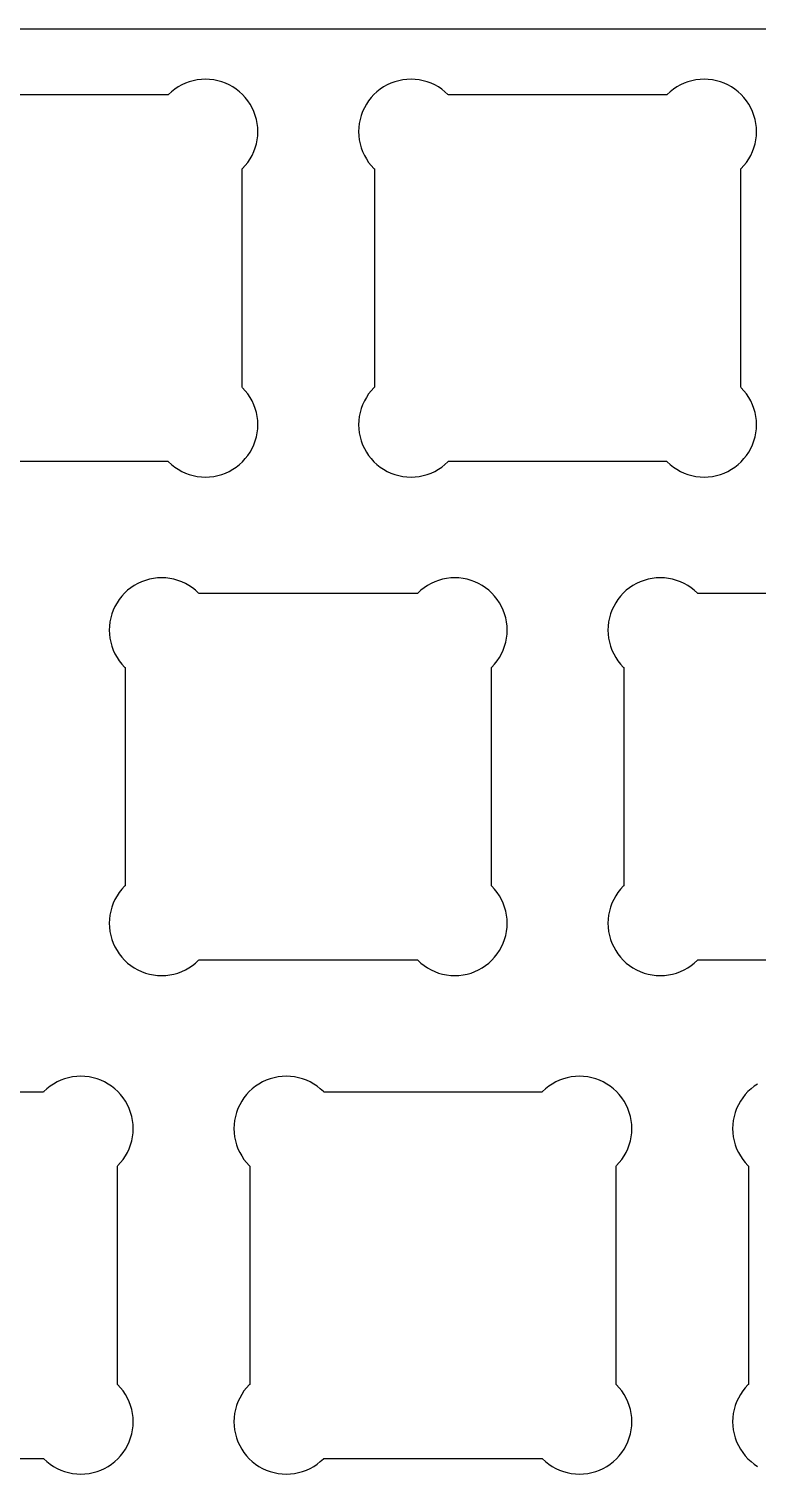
# Model space of a CAD drawing. Extents: x 0 to 286, y 0 to 95.
# Drawn here: x 160.9 to 188.7, y 40.1 to 95.3 of the extents above; entities that cross this region are included whole.
import ezdxf

# ---------------------------------------------------------------- set-up
doc = ezdxf.new("R2010")
doc.units = 0
doc.layers.get('0').update_dxf_attribs({"linetype": 'CONTINUOUS'})

msp = doc.modelspace()

# ---------------------------------------------------------------- linework, layer by layer
at = {"color": 0}
for p, q in [((0.09508, 95.3424), (285.845, 95.3424)), ((167.153, 93.3619), (167, 93.3207)), ((167.306, 93.3937), (167.153, 93.3619)), ((167.463, 93.4117), (167.306, 93.3937)), ((167.621, 93.4173), (167.463, 93.4117)), ((167.776, 93.4117), (167.621, 93.4173)), ((167.932, 93.3937), (167.776, 93.4117)), ((168.086, 93.3619), (167.932, 93.3937)), ((168.238, 93.3207), (168.086, 93.3619)), ((175.002, 93.3619), (174.851, 93.3207)), ((175.157, 93.3937), (175.002, 93.3619)), ((175.313, 93.4117), (175.157, 93.3937)), ((175.47, 93.4173), (175.313, 93.4117)), ((175.625, 93.4117), (175.47, 93.4173)), ((175.781, 93.3937), (175.625, 93.4117)), ((175.936, 93.3619), (175.781, 93.3937)), ((176.087, 93.3207), (175.936, 93.3619)), ((186.203, 93.3619), (186.05, 93.3207)), ((186.356, 93.3937), (186.203, 93.3619)), ((186.513, 93.4117), (186.356, 93.3937)), ((186.671, 93.4173), (186.513, 93.4117)), ((186.826, 93.4117), (186.671, 93.4173)), ((186.982, 93.3937), (186.826, 93.4117)), ((187.136, 93.3619), (186.982, 93.3937)), ((187.288, 93.3207), (187.136, 93.3619)), ((166.191, 92.8176), (157.847, 92.8176)), ((166.205, 92.8328), (166.191, 92.8176)), ((166.321, 92.939), (166.205, 92.8328)), ((166.444, 93.037), (166.321, 92.939)), ((166.575, 93.1238), (166.444, 93.037)), ((166.712, 93.2007), (166.575, 93.1238)), ((166.854, 93.2656), (166.712, 93.2007)), ((167, 93.3207), (166.854, 93.2656)), ((168.385, 93.2656), (168.238, 93.3207)), ((168.527, 93.2007), (168.385, 93.2656)), ((168.664, 93.1238), (168.527, 93.2007)), ((168.795, 93.037), (168.664, 93.1238)), ((168.917, 92.939), (168.795, 93.037)), ((169.034, 92.8328), (168.917, 92.939)), ((169.14, 92.7171), (169.034, 92.8328)), ((174.055, 92.8328), (173.948, 92.7171)), ((174.17, 92.939), (174.055, 92.8328)), ((174.294, 93.037), (174.17, 92.939)), ((174.425, 93.1238), (174.294, 93.037)), ((174.562, 93.2007), (174.425, 93.1238)), ((174.704, 93.2656), (174.562, 93.2007)), ((174.851, 93.3207), (174.704, 93.2656)), ((176.235, 93.2656), (176.087, 93.3207)), ((176.377, 93.2007), (176.235, 93.2656)), ((176.514, 93.1238), (176.377, 93.2007)), ((176.645, 93.037), (176.514, 93.1238)), ((176.768, 92.939), (176.645, 93.037)), ((176.883, 92.8328), (176.768, 92.939)), ((176.897, 92.8176), (176.883, 92.8328)), ((185.241, 92.8176), (176.897, 92.8176)), ((185.255, 92.8328), (185.241, 92.8176)), ((185.371, 92.939), (185.255, 92.8328)), ((185.494, 93.037), (185.371, 92.939)), ((185.625, 93.1238), (185.494, 93.037)), ((185.762, 93.2007), (185.625, 93.1238)), ((185.904, 93.2656), (185.762, 93.2007)), ((186.05, 93.3207), (185.904, 93.2656)), ((187.435, 93.2656), (187.288, 93.3207)), ((187.577, 93.2007), (187.435, 93.2656)), ((187.714, 93.1238), (187.577, 93.2007)), ((187.845, 93.037), (187.714, 93.1238)), ((187.967, 92.939), (187.845, 93.037)), ((188.084, 92.8328), (187.967, 92.939)), ((188.19, 92.7171), (188.084, 92.8328)), ((169.238, 92.5932), (169.14, 92.7171)), ((169.325, 92.4623), (169.238, 92.5932)), ((169.402, 92.3272), (169.325, 92.4623)), ((169.467, 92.184), (169.402, 92.3272)), ((173.687, 92.3272), (173.622, 92.184)), ((173.764, 92.4623), (173.687, 92.3272)), ((173.851, 92.5932), (173.764, 92.4623)), ((173.948, 92.7171), (173.851, 92.5932)), ((188.288, 92.5932), (188.19, 92.7171)), ((188.375, 92.4623), (188.288, 92.5932)), ((188.452, 92.3272), (188.375, 92.4623)), ((188.517, 92.184), (188.452, 92.3272)), ((169.522, 92.0365), (169.467, 92.184)), ((169.563, 91.8849), (169.522, 92.0365)), ((169.595, 91.7303), (169.563, 91.8849)), ((169.613, 91.5748), (169.595, 91.7303)), ((173.494, 91.7303), (173.476, 91.5748)), ((173.525, 91.8849), (173.494, 91.7303)), ((173.567, 92.0365), (173.525, 91.8849)), ((173.622, 92.184), (173.567, 92.0365)), ((188.572, 92.0365), (188.517, 92.184)), ((188.613, 91.8849), (188.572, 92.0365)), ((188.645, 91.7303), (188.613, 91.8849)), ((188.663, 91.5748), (188.645, 91.7303)), ((169.595, 91.1063), (169.613, 91.2619)), ((169.62, 91.4178), (169.613, 91.5748)), ((169.613, 91.2619), (169.62, 91.4178)), ((173.476, 91.5748), (173.469, 91.4178)), ((173.469, 91.4178), (173.476, 91.2619)), ((173.476, 91.2619), (173.494, 91.1063)), ((188.645, 91.1063), (188.663, 91.2619)), ((188.67, 91.4178), (188.663, 91.5748)), ((188.663, 91.2619), (188.67, 91.4178)), ((169.402, 90.5108), (169.467, 90.653)), ((169.467, 90.653), (169.522, 90.8004)), ((169.522, 90.8004), (169.563, 90.9518)), ((169.563, 90.9518), (169.595, 91.1063)), ((173.494, 91.1063), (173.525, 90.9518)), ((173.525, 90.9518), (173.567, 90.8004)), ((173.567, 90.8004), (173.622, 90.653)), ((173.622, 90.653), (173.687, 90.5108)), ((188.452, 90.5108), (188.517, 90.653)), ((188.517, 90.653), (188.572, 90.8004)), ((188.572, 90.8004), (188.613, 90.9518)), ((188.613, 90.9518), (188.645, 91.1063)), ((169.034, 90.0038), (169.14, 90.1196)), ((169.14, 90.1196), (169.238, 90.2423)), ((169.238, 90.2423), (169.325, 90.3732)), ((169.325, 90.3732), (169.402, 90.5108)), ((173.687, 90.5108), (173.764, 90.3732)), ((173.764, 90.3732), (173.851, 90.2423)), ((173.851, 90.2423), (173.948, 90.1196)), ((173.948, 90.1196), (174.055, 90.0038)), ((188.084, 90.0038), (188.19, 90.1196)), ((188.19, 90.1196), (188.288, 90.2423)), ((188.288, 90.2423), (188.375, 90.3732)), ((188.375, 90.3732), (188.452, 90.5108)), ((169.019, 89.9901), (169.034, 90.0038)), ((169.019, 81.6462), (169.019, 89.9901)), ((174.055, 90.0038), (174.07, 89.9901)), ((174.07, 89.9901), (174.07, 81.6462)), ((188.069, 89.9901), (188.084, 90.0038)), ((188.069, 81.6462), (188.069, 89.9901)), ((169.034, 81.6321), (169.019, 81.6462)), ((169.14, 81.5164), (169.034, 81.6321)), ((169.238, 81.394), (169.14, 81.5164)), ((169.325, 81.2631), (169.238, 81.394)), ((169.402, 81.1251), (169.325, 81.2631)), ((173.764, 81.2631), (173.687, 81.1251)), ((173.851, 81.394), (173.764, 81.2631)), ((173.948, 81.5164), (173.851, 81.394)), ((174.055, 81.6321), (173.948, 81.5164)), ((174.07, 81.6462), (174.055, 81.6321)), ((188.084, 81.6321), (188.069, 81.6462)), ((188.19, 81.5164), (188.084, 81.6321)), ((188.288, 81.394), (188.19, 81.5164)), ((188.375, 81.2631), (188.288, 81.394)), ((188.452, 81.1251), (188.375, 81.2631)), ((169.467, 80.9833), (169.402, 81.1251)), ((169.522, 80.8373), (169.467, 80.9833)), ((169.563, 80.6842), (169.522, 80.8373)), ((169.595, 80.5311), (169.563, 80.6842)), ((173.525, 80.6842), (173.494, 80.5311)), ((173.567, 80.8373), (173.525, 80.6842)), ((173.622, 80.9833), (173.567, 80.8373)), ((173.687, 81.1251), (173.622, 80.9833)), ((188.517, 80.9833), (188.452, 81.1251)), ((188.572, 80.8373), (188.517, 80.9833)), ((188.613, 80.6842), (188.572, 80.8373)), ((188.645, 80.5311), (188.613, 80.6842)), ((169.613, 80.3741), (169.595, 80.5311)), ((169.62, 80.2171), (169.613, 80.3741)), ((169.613, 80.0612), (169.62, 80.2171)), ((173.476, 80.3741), (173.469, 80.2171)), ((173.469, 80.2171), (173.476, 80.0612)), ((173.494, 80.5311), (173.476, 80.3741)), ((188.663, 80.3741), (188.645, 80.5311)), ((188.67, 80.2171), (188.663, 80.3741)), ((188.663, 80.0612), (188.67, 80.2171)), ((169.467, 79.4523), (169.522, 79.5997)), ((169.522, 79.5997), (169.563, 79.7511)), ((169.563, 79.7511), (169.595, 79.9056)), ((169.595, 79.9056), (169.613, 80.0612)), ((173.476, 80.0612), (173.494, 79.9056)), ((173.494, 79.9056), (173.525, 79.7511)), ((173.525, 79.7511), (173.567, 79.5997)), ((173.567, 79.5997), (173.622, 79.4523)), ((188.517, 79.4523), (188.572, 79.5997)), ((188.572, 79.5997), (188.613, 79.7511)), ((188.613, 79.7511), (188.645, 79.9056)), ((188.645, 79.9056), (188.663, 80.0612)), ((169.14, 78.9203), (169.238, 79.043)), ((169.238, 79.043), (169.325, 79.1739)), ((169.325, 79.1739), (169.402, 79.3101)), ((169.402, 79.3101), (169.467, 79.4523)), ((173.622, 79.4523), (173.687, 79.3101)), ((173.687, 79.3101), (173.764, 79.1739)), ((173.764, 79.1739), (173.851, 79.043)), ((173.851, 79.043), (173.948, 78.9203)), ((188.19, 78.9203), (188.288, 79.043)), ((188.288, 79.043), (188.375, 79.1739)), ((188.375, 79.1739), (188.452, 79.3101)), ((188.452, 79.3101), (188.517, 79.4523)), ((157.847, 78.8183), (166.191, 78.8183)), ((166.191, 78.8183), (166.205, 78.8031)), ((166.205, 78.8031), (166.321, 78.697)), ((166.321, 78.697), (166.444, 78.5992)), ((166.444, 78.5992), (166.575, 78.5125)), ((166.575, 78.5125), (166.712, 78.4352)), ((166.712, 78.4352), (166.854, 78.3703)), ((168.385, 78.3703), (168.527, 78.4352)), ((168.527, 78.4352), (168.664, 78.5125)), ((168.664, 78.5125), (168.795, 78.5992)), ((168.795, 78.5992), (168.917, 78.697)), ((168.917, 78.697), (169.034, 78.8031)), ((169.034, 78.8031), (169.14, 78.9203)), ((173.948, 78.9203), (174.055, 78.8031)), ((174.055, 78.8031), (174.17, 78.697)), ((174.17, 78.697), (174.294, 78.5992)), ((174.294, 78.5992), (174.425, 78.5125)), ((174.425, 78.5125), (174.562, 78.4352)), ((174.562, 78.4352), (174.704, 78.3703)), ((176.235, 78.3703), (176.377, 78.4352)), ((176.377, 78.4352), (176.514, 78.5125)), ((176.514, 78.5125), (176.645, 78.5992)), ((176.645, 78.5992), (176.768, 78.697)), ((176.768, 78.697), (176.883, 78.8031)), ((176.883, 78.8031), (176.897, 78.8183)), ((176.897, 78.8183), (185.241, 78.8183)), ((185.241, 78.8183), (185.255, 78.8031)), ((185.255, 78.8031), (185.371, 78.697)), ((185.371, 78.697), (185.494, 78.5992)), ((185.494, 78.5992), (185.625, 78.5125)), ((185.625, 78.5125), (185.762, 78.4352)), ((185.762, 78.4352), (185.904, 78.3703)), ((187.435, 78.3703), (187.577, 78.4352)), ((187.577, 78.4352), (187.714, 78.5125)), ((187.714, 78.5125), (187.845, 78.5992)), ((187.845, 78.5992), (187.967, 78.697)), ((187.967, 78.697), (188.084, 78.8031)), ((188.084, 78.8031), (188.19, 78.9203)), ((166.854, 78.3703), (167, 78.3153)), ((167, 78.3153), (167.153, 78.274)), ((167.153, 78.274), (167.306, 78.2422)), ((167.306, 78.2422), (167.463, 78.2242)), ((167.463, 78.2242), (167.621, 78.2175)), ((167.621, 78.2175), (167.776, 78.2242)), ((167.776, 78.2242), (167.932, 78.2422)), ((167.932, 78.2422), (168.086, 78.274)), ((168.086, 78.274), (168.238, 78.3153)), ((168.238, 78.3153), (168.385, 78.3703)), ((174.704, 78.3703), (174.851, 78.3153)), ((174.851, 78.3153), (175.002, 78.274)), ((175.002, 78.274), (175.157, 78.2422)), ((175.157, 78.2422), (175.313, 78.2242)), ((175.313, 78.2242), (175.47, 78.2175)), ((175.47, 78.2175), (175.625, 78.2242)), ((175.625, 78.2242), (175.781, 78.2422)), ((175.781, 78.2422), (175.936, 78.274)), ((175.936, 78.274), (176.087, 78.3153)), ((176.087, 78.3153), (176.235, 78.3703)), ((185.904, 78.3703), (186.05, 78.3153)), ((186.05, 78.3153), (186.203, 78.274)), ((186.203, 78.274), (186.356, 78.2422)), ((186.356, 78.2422), (186.513, 78.2242)), ((186.513, 78.2242), (186.671, 78.2175)), ((186.671, 78.2175), (186.826, 78.2242)), ((186.826, 78.2242), (186.982, 78.2422)), ((186.982, 78.2422), (187.136, 78.274)), ((187.136, 78.274), (187.288, 78.3153)), ((187.288, 78.3153), (187.435, 78.3703)), ((164.9, 74.0738), (164.769, 73.987)), ((165.037, 74.1507), (164.9, 74.0738)), ((165.179, 74.2156), (165.037, 74.1507)), ((165.326, 74.2707), (165.179, 74.2156)), ((165.477, 74.3119), (165.326, 74.2707)), ((165.632, 74.3437), (165.477, 74.3119)), ((165.788, 74.3617), (165.632, 74.3437)), ((165.945, 74.3673), (165.788, 74.3617)), ((166.1, 74.3617), (165.945, 74.3673)), ((166.256, 74.3437), (166.1, 74.3617)), ((166.411, 74.3119), (166.256, 74.3437)), ((166.562, 74.2707), (166.411, 74.3119)), ((166.71, 74.2156), (166.562, 74.2707)), ((166.852, 74.1507), (166.71, 74.2156)), ((166.989, 74.0738), (166.852, 74.1507)), ((167.12, 73.987), (166.989, 74.0738)), ((176.1, 74.0738), (175.969, 73.987)), ((176.237, 74.1507), (176.1, 74.0738)), ((176.379, 74.2156), (176.237, 74.1507)), ((176.525, 74.2707), (176.379, 74.2156)), ((176.678, 74.3119), (176.525, 74.2707)), ((176.831, 74.3437), (176.678, 74.3119)), ((176.988, 74.3617), (176.831, 74.3437)), ((177.144, 74.3673), (176.988, 74.3617)), ((177.301, 74.3617), (177.144, 74.3673)), ((177.457, 74.3437), (177.301, 74.3617)), ((177.611, 74.3119), (177.457, 74.3437)), ((177.763, 74.2707), (177.611, 74.3119)), ((177.91, 74.2156), (177.763, 74.2707)), ((178.052, 74.1507), (177.91, 74.2156)), ((178.189, 74.0738), (178.052, 74.1507)), ((178.32, 73.987), (178.189, 74.0738)), ((183.95, 74.0738), (183.819, 73.987)), ((184.087, 74.1507), (183.95, 74.0738)), ((184.229, 74.2156), (184.087, 74.1507)), ((184.376, 74.2707), (184.229, 74.2156)), ((184.527, 74.3119), (184.376, 74.2707)), ((184.682, 74.3437), (184.527, 74.3119)), ((184.838, 74.3617), (184.682, 74.3437)), ((184.995, 74.3673), (184.838, 74.3617)), ((185.15, 74.3617), (184.995, 74.3673)), ((185.306, 74.3437), (185.15, 74.3617)), ((185.461, 74.3119), (185.306, 74.3437)), ((185.612, 74.2707), (185.461, 74.3119)), ((185.76, 74.2156), (185.612, 74.2707)), ((185.902, 74.1507), (185.76, 74.2156)), ((186.039, 74.0738), (185.902, 74.1507)), ((186.17, 73.987), (186.039, 74.0738)), ((164.326, 73.5432), (164.239, 73.4124)), ((164.423, 73.6671), (164.326, 73.5432)), ((164.53, 73.7828), (164.423, 73.6671)), ((164.645, 73.889), (164.53, 73.7828)), ((164.769, 73.987), (164.645, 73.889)), ((167.243, 73.889), (167.12, 73.987)), ((167.358, 73.7828), (167.243, 73.889)), ((167.372, 73.7676), (167.358, 73.7828)), ((175.716, 73.7676), (167.372, 73.7676)), ((175.73, 73.7828), (175.716, 73.7676)), ((175.846, 73.889), (175.73, 73.7828)), ((175.969, 73.987), (175.846, 73.889)), ((178.442, 73.889), (178.32, 73.987)), ((178.559, 73.7828), (178.442, 73.889)), ((178.665, 73.6671), (178.559, 73.7828)), ((178.763, 73.5432), (178.665, 73.6671)), ((178.85, 73.4124), (178.763, 73.5432)), ((183.376, 73.5432), (183.289, 73.4124)), ((183.473, 73.6671), (183.376, 73.5432)), ((183.58, 73.7828), (183.473, 73.6671)), ((183.695, 73.889), (183.58, 73.7828)), ((183.819, 73.987), (183.695, 73.889)), ((186.293, 73.889), (186.17, 73.987)), ((186.408, 73.7828), (186.293, 73.889)), ((186.422, 73.7676), (186.408, 73.7828)), ((194.766, 73.7676), (186.422, 73.7676)), ((164.042, 72.9865), (164, 72.8349)), ((164.097, 73.134), (164.042, 72.9865)), ((164.162, 73.2758), (164.097, 73.134)), ((164.239, 73.4124), (164.162, 73.2758)), ((178.927, 73.2758), (178.85, 73.4124)), ((178.992, 73.134), (178.927, 73.2758)), ((179.047, 72.9865), (178.992, 73.134)), ((179.088, 72.8349), (179.047, 72.9865)), ((183.092, 72.9865), (183.05, 72.8349)), ((183.147, 73.134), (183.092, 72.9865)), ((183.212, 73.2758), (183.147, 73.134)), ((183.289, 73.4124), (183.212, 73.2758)), ((163.951, 72.5248), (163.944, 72.3678)), ((163.944, 72.3678), (163.951, 72.2119)), ((163.969, 72.6803), (163.951, 72.5248)), ((164, 72.8349), (163.969, 72.6803)), ((179.12, 72.6803), (179.088, 72.8349)), ((179.138, 72.5248), (179.12, 72.6803)), ((179.145, 72.3678), (179.138, 72.5248)), ((179.138, 72.2119), (179.145, 72.3678)), ((183.001, 72.5248), (182.994, 72.3678)), ((182.994, 72.3678), (183.001, 72.2119)), ((183.019, 72.6803), (183.001, 72.5248)), ((183.05, 72.8349), (183.019, 72.6803)), ((163.951, 72.2119), (163.969, 72.0563)), ((163.969, 72.0563), (164, 71.9018)), ((164, 71.9018), (164.042, 71.7504)), ((179.047, 71.7504), (179.088, 71.9018)), ((179.088, 71.9018), (179.12, 72.0563)), ((179.12, 72.0563), (179.138, 72.2119)), ((183.001, 72.2119), (183.019, 72.0563)), ((183.019, 72.0563), (183.05, 71.9018)), ((183.05, 71.9018), (183.092, 71.7504)), ((164.042, 71.7504), (164.097, 71.603)), ((164.097, 71.603), (164.162, 71.4608)), ((164.162, 71.4608), (164.239, 71.3232)), ((164.239, 71.3232), (164.326, 71.1923)), ((178.763, 71.1923), (178.85, 71.3232)), ((178.85, 71.3232), (178.927, 71.4608)), ((178.927, 71.4608), (178.992, 71.603)), ((178.992, 71.603), (179.047, 71.7504)), ((183.092, 71.7504), (183.147, 71.603)), ((183.147, 71.603), (183.212, 71.4608)), ((183.212, 71.4608), (183.289, 71.3232)), ((183.289, 71.3232), (183.376, 71.1923)), ((164.326, 71.1923), (164.423, 71.0696)), ((164.423, 71.0696), (164.53, 70.9538)), ((164.53, 70.9538), (164.545, 70.9401)), ((164.545, 70.9401), (164.545, 62.5962)), ((178.544, 70.9401), (178.559, 70.9538)), ((178.544, 62.5962), (178.544, 70.9401)), ((178.559, 70.9538), (178.665, 71.0696)), ((178.665, 71.0696), (178.763, 71.1923)), ((183.376, 71.1923), (183.473, 71.0696)), ((183.473, 71.0696), (183.58, 70.9538)), ((183.58, 70.9538), (183.595, 70.9401)), ((183.595, 70.9401), (183.595, 62.5962)), ((164.423, 62.4664), (164.326, 62.3439)), ((164.53, 62.5821), (164.423, 62.4664)), ((164.545, 62.5962), (164.53, 62.5821)), ((178.559, 62.5821), (178.544, 62.5962)), ((178.665, 62.4664), (178.559, 62.5821)), ((178.763, 62.3439), (178.665, 62.4664)), ((183.473, 62.4664), (183.376, 62.3439)), ((183.58, 62.5821), (183.473, 62.4664)), ((183.595, 62.5962), (183.58, 62.5821)), ((164.097, 61.9333), (164.042, 61.7873)), ((164.162, 62.0751), (164.097, 61.9333)), ((164.239, 62.2131), (164.162, 62.0751)), ((164.326, 62.3439), (164.239, 62.2131)), ((178.85, 62.2131), (178.763, 62.3439)), ((178.927, 62.0751), (178.85, 62.2131)), ((178.992, 61.9333), (178.927, 62.0751)), ((179.047, 61.7873), (178.992, 61.9333)), ((183.147, 61.9333), (183.092, 61.7873)), ((183.212, 62.0751), (183.147, 61.9333)), ((183.289, 62.2131), (183.212, 62.0751)), ((183.376, 62.3439), (183.289, 62.2131)), ((163.951, 61.3241), (163.944, 61.1671)), ((163.969, 61.4811), (163.951, 61.3241)), ((164, 61.6342), (163.969, 61.4811)), ((164.042, 61.7873), (164, 61.6342)), ((179.088, 61.6342), (179.047, 61.7873)), ((179.12, 61.4811), (179.088, 61.6342)), ((179.138, 61.3241), (179.12, 61.4811)), ((179.145, 61.1671), (179.138, 61.3241)), ((183.001, 61.3241), (182.994, 61.1671)), ((183.019, 61.4811), (183.001, 61.3241)), ((183.05, 61.6342), (183.019, 61.4811)), ((183.092, 61.7873), (183.05, 61.6342)), ((163.944, 61.1671), (163.951, 61.0112)), ((163.951, 61.0112), (163.969, 60.8556)), ((163.969, 60.8556), (164, 60.7011)), ((179.088, 60.7011), (179.12, 60.8556)), ((179.12, 60.8556), (179.138, 61.0112)), ((179.138, 61.0112), (179.145, 61.1671)), ((182.994, 61.1671), (183.001, 61.0112)), ((183.001, 61.0112), (183.019, 60.8556)), ((183.019, 60.8556), (183.05, 60.7011)), ((164, 60.7011), (164.042, 60.5497)), ((164.042, 60.5497), (164.097, 60.4023)), ((164.097, 60.4023), (164.162, 60.2601)), ((164.162, 60.2601), (164.239, 60.1239)), ((178.85, 60.1239), (178.927, 60.2601)), ((178.927, 60.2601), (178.992, 60.4023)), ((178.992, 60.4023), (179.047, 60.5497)), ((179.047, 60.5497), (179.088, 60.7011)), ((183.05, 60.7011), (183.092, 60.5497)), ((183.092, 60.5497), (183.147, 60.4023)), ((183.147, 60.4023), (183.212, 60.2601)), ((183.212, 60.2601), (183.289, 60.1239)), ((164.239, 60.1239), (164.326, 59.993)), ((164.326, 59.993), (164.423, 59.8703)), ((164.423, 59.8703), (164.53, 59.7531)), ((164.53, 59.7531), (164.645, 59.647)), ((164.645, 59.647), (164.769, 59.5492)), ((167.12, 59.5492), (167.243, 59.647)), ((167.243, 59.647), (167.358, 59.7531)), ((167.358, 59.7531), (167.372, 59.7683)), ((167.372, 59.7683), (175.716, 59.7683)), ((175.716, 59.7683), (175.73, 59.7531)), ((175.73, 59.7531), (175.846, 59.647)), ((175.846, 59.647), (175.969, 59.5492)), ((178.32, 59.5492), (178.442, 59.647)), ((178.442, 59.647), (178.559, 59.7531)), ((178.559, 59.7531), (178.665, 59.8703)), ((178.665, 59.8703), (178.763, 59.993)), ((178.763, 59.993), (178.85, 60.1239)), ((183.289, 60.1239), (183.376, 59.993)), ((183.376, 59.993), (183.473, 59.8703)), ((183.473, 59.8703), (183.58, 59.7531)), ((183.58, 59.7531), (183.695, 59.647)), ((183.695, 59.647), (183.819, 59.5492)), ((186.17, 59.5492), (186.293, 59.647)), ((186.293, 59.647), (186.408, 59.7531)), ((186.408, 59.7531), (186.422, 59.7683)), ((186.422, 59.7683), (194.766, 59.7683)), ((164.769, 59.5492), (164.9, 59.4625)), ((164.9, 59.4625), (165.037, 59.3852)), ((165.037, 59.3852), (165.179, 59.3203)), ((165.179, 59.3203), (165.326, 59.2653)), ((165.326, 59.2653), (165.477, 59.224)), ((165.477, 59.224), (165.632, 59.1922)), ((165.632, 59.1922), (165.788, 59.1742)), ((165.788, 59.1742), (165.945, 59.1675)), ((165.945, 59.1675), (166.1, 59.1742)), ((166.1, 59.1742), (166.256, 59.1922)), ((166.256, 59.1922), (166.411, 59.224)), ((166.411, 59.224), (166.562, 59.2653)), ((166.562, 59.2653), (166.71, 59.3203)), ((166.71, 59.3203), (166.852, 59.3852)), ((166.852, 59.3852), (166.989, 59.4625)), ((166.989, 59.4625), (167.12, 59.5492)), ((175.969, 59.5492), (176.1, 59.4625)), ((176.1, 59.4625), (176.237, 59.3852)), ((176.237, 59.3852), (176.379, 59.3203)), ((176.379, 59.3203), (176.525, 59.2653)), ((176.525, 59.2653), (176.678, 59.224)), ((176.678, 59.224), (176.831, 59.1922)), ((176.831, 59.1922), (176.988, 59.1742)), ((176.988, 59.1742), (177.144, 59.1675)), ((177.144, 59.1675), (177.301, 59.1742)), ((177.301, 59.1742), (177.457, 59.1922)), ((177.457, 59.1922), (177.611, 59.224)), ((177.611, 59.224), (177.763, 59.2653)), ((177.763, 59.2653), (177.91, 59.3203)), ((177.91, 59.3203), (178.052, 59.3852)), ((178.052, 59.3852), (178.189, 59.4625)), ((178.189, 59.4625), (178.32, 59.5492)), ((183.819, 59.5492), (183.95, 59.4625)), ((183.95, 59.4625), (184.087, 59.3852)), ((184.087, 59.3852), (184.229, 59.3203)), ((184.229, 59.3203), (184.376, 59.2653)), ((184.376, 59.2653), (184.527, 59.224)), ((184.527, 59.224), (184.682, 59.1922)), ((184.682, 59.1922), (184.838, 59.1742)), ((184.838, 59.1742), (184.995, 59.1675)), ((184.995, 59.1675), (185.15, 59.1742)), ((185.15, 59.1742), (185.306, 59.1922)), ((185.306, 59.1922), (185.461, 59.224)), ((185.461, 59.224), (185.612, 59.2653)), ((185.612, 59.2653), (185.76, 59.3203)), ((185.76, 59.3203), (185.902, 59.3852)), ((185.902, 59.3852), (186.039, 59.4625)), ((186.039, 59.4625), (186.17, 59.5492)), ((162.389, 55.2619), (162.239, 55.2207)), ((162.544, 55.2937), (162.389, 55.2619)), ((162.699, 55.3117), (162.544, 55.2937)), ((162.857, 55.3173), (162.699, 55.3117)), ((163.014, 55.3117), (162.857, 55.3173)), ((163.169, 55.2937), (163.014, 55.3117)), ((163.324, 55.2619), (163.169, 55.2937)), ((163.475, 55.2207), (163.324, 55.2619)), ((170.24, 55.2619), (170.089, 55.2207)), ((170.394, 55.2937), (170.24, 55.2619)), ((170.55, 55.3117), (170.394, 55.2937)), ((170.707, 55.3173), (170.55, 55.3117)), ((170.864, 55.3117), (170.707, 55.3173)), ((171.02, 55.2937), (170.864, 55.3117)), ((171.174, 55.2619), (171.02, 55.2937)), ((171.325, 55.2207), (171.174, 55.2619)), ((181.439, 55.2619), (181.289, 55.2207)), ((181.594, 55.2937), (181.439, 55.2619)), ((181.749, 55.3117), (181.594, 55.2937)), ((181.907, 55.3173), (181.749, 55.3117)), ((182.064, 55.3117), (181.907, 55.3173)), ((182.219, 55.2937), (182.064, 55.3117)), ((182.374, 55.2619), (182.219, 55.2937)), ((182.525, 55.2207), (182.374, 55.2619)), ((161.429, 54.7176), (153.085, 54.7176)), ((161.443, 54.7328), (161.429, 54.7176)), ((161.557, 54.839), (161.443, 54.7328)), ((161.681, 54.937), (161.557, 54.839)), ((161.812, 55.0238), (161.681, 54.937)), ((161.948, 55.1007), (161.812, 55.0238)), ((162.092, 55.1656), (161.948, 55.1007)), ((162.239, 55.2207), (162.092, 55.1656)), ((163.622, 55.1656), (163.475, 55.2207)), ((163.765, 55.1007), (163.622, 55.1656)), ((163.901, 55.0238), (163.765, 55.1007)), ((164.034, 54.937), (163.901, 55.0238)), ((164.156, 54.839), (164.034, 54.937)), ((164.27, 54.7328), (164.156, 54.839)), ((164.378, 54.6171), (164.27, 54.7328)), ((169.293, 54.7328), (169.186, 54.6171)), ((169.408, 54.839), (169.293, 54.7328)), ((169.531, 54.937), (169.408, 54.839)), ((169.661, 55.0238), (169.531, 54.937)), ((169.799, 55.1007), (169.661, 55.0238)), ((169.943, 55.1656), (169.799, 55.1007)), ((170.089, 55.2207), (169.943, 55.1656)), ((171.472, 55.1656), (171.325, 55.2207)), ((171.615, 55.1007), (171.472, 55.1656)), ((171.752, 55.0238), (171.615, 55.1007)), ((171.883, 54.937), (171.752, 55.0238)), ((172.005, 54.839), (171.883, 54.937)), ((172.121, 54.7328), (172.005, 54.839)), ((172.135, 54.7176), (172.121, 54.7328)), ((180.479, 54.7176), (172.135, 54.7176)), ((180.493, 54.7328), (180.479, 54.7176)), ((180.607, 54.839), (180.493, 54.7328)), ((180.731, 54.937), (180.607, 54.839)), ((180.862, 55.0238), (180.731, 54.937)), ((180.998, 55.1007), (180.862, 55.0238)), ((181.142, 55.1656), (180.998, 55.1007)), ((181.289, 55.2207), (181.142, 55.1656)), ((182.672, 55.1656), (182.525, 55.2207)), ((182.815, 55.1007), (182.672, 55.1656)), ((182.951, 55.0238), (182.815, 55.1007)), ((183.084, 54.937), (182.951, 55.0238)), ((183.206, 54.839), (183.084, 54.937)), ((183.32, 54.7328), (183.206, 54.839)), ((183.428, 54.6171), (183.32, 54.7328)), ((188.343, 54.7328), (188.236, 54.6171)), ((188.458, 54.839), (188.343, 54.7328)), ((188.581, 54.937), (188.458, 54.839)), ((188.711, 55.0238), (188.581, 54.937)), ((164.475, 54.4932), (164.378, 54.6171)), ((164.561, 54.3624), (164.475, 54.4932)), ((164.638, 54.2258), (164.561, 54.3624)), ((164.705, 54.084), (164.638, 54.2258)), ((168.926, 54.2258), (168.859, 54.084)), ((169.001, 54.3624), (168.926, 54.2258)), ((169.09, 54.4932), (169.001, 54.3624)), ((169.186, 54.6171), (169.09, 54.4932)), ((183.525, 54.4932), (183.428, 54.6171)), ((183.611, 54.3624), (183.525, 54.4932)), ((183.688, 54.2258), (183.611, 54.3624)), ((183.755, 54.084), (183.688, 54.2258)), ((187.976, 54.2258), (187.909, 54.084)), ((188.051, 54.3624), (187.976, 54.2258)), ((188.14, 54.4932), (188.051, 54.3624)), ((188.236, 54.6171), (188.14, 54.4932)), ((164.758, 53.9365), (164.705, 54.084)), ((164.802, 53.7849), (164.758, 53.9365)), ((164.831, 53.6303), (164.802, 53.7849)), ((164.851, 53.4748), (164.831, 53.6303)), ((168.731, 53.6303), (168.713, 53.4748)), ((168.761, 53.7849), (168.731, 53.6303)), ((168.804, 53.9365), (168.761, 53.7849)), ((168.859, 54.084), (168.804, 53.9365)), ((183.808, 53.9365), (183.755, 54.084)), ((183.852, 53.7849), (183.808, 53.9365)), ((183.881, 53.6303), (183.852, 53.7849)), ((183.901, 53.4748), (183.881, 53.6303)), ((187.781, 53.6303), (187.763, 53.4748)), ((187.811, 53.7849), (187.781, 53.6303)), ((187.854, 53.9365), (187.811, 53.7849)), ((187.909, 54.084), (187.854, 53.9365)), ((164.831, 53.0063), (164.851, 53.1619)), ((164.856, 53.3178), (164.851, 53.4748)), ((164.851, 53.1619), (164.856, 53.3178)), ((168.713, 53.4748), (168.706, 53.3178)), ((168.706, 53.3178), (168.713, 53.1619)), ((168.713, 53.1619), (168.731, 53.0063)), ((183.881, 53.0063), (183.901, 53.1619)), ((183.906, 53.3178), (183.901, 53.4748)), ((183.901, 53.1619), (183.906, 53.3178)), ((187.763, 53.4748), (187.756, 53.3178)), ((187.756, 53.3178), (187.763, 53.1619)), ((187.763, 53.1619), (187.781, 53.0063)), ((164.638, 52.4108), (164.705, 52.553)), ((164.705, 52.553), (164.758, 52.7004)), ((164.758, 52.7004), (164.802, 52.8518)), ((164.802, 52.8518), (164.831, 53.0063)), ((168.731, 53.0063), (168.761, 52.8518)), ((168.761, 52.8518), (168.804, 52.7004)), ((168.804, 52.7004), (168.859, 52.553)), ((168.859, 52.553), (168.926, 52.4108)), ((183.688, 52.4108), (183.755, 52.553)), ((183.755, 52.553), (183.808, 52.7004)), ((183.808, 52.7004), (183.852, 52.8518)), ((183.852, 52.8518), (183.881, 53.0063)), ((187.781, 53.0063), (187.811, 52.8518)), ((187.811, 52.8518), (187.854, 52.7004)), ((187.854, 52.7004), (187.909, 52.553)), ((187.909, 52.553), (187.976, 52.4108)), ((164.27, 51.9038), (164.378, 52.0196)), ((164.378, 52.0196), (164.475, 52.1423)), ((164.475, 52.1423), (164.561, 52.2732)), ((164.561, 52.2732), (164.638, 52.4108)), ((168.926, 52.4108), (169.001, 52.2732)), ((169.001, 52.2732), (169.09, 52.1423)), ((169.09, 52.1423), (169.186, 52.0196)), ((169.186, 52.0196), (169.293, 51.9038)), ((183.32, 51.9038), (183.428, 52.0196)), ((183.428, 52.0196), (183.525, 52.1423)), ((183.525, 52.1423), (183.611, 52.2732)), ((183.611, 52.2732), (183.688, 52.4108)), ((187.976, 52.4108), (188.051, 52.2732)), ((188.051, 52.2732), (188.14, 52.1423)), ((188.14, 52.1423), (188.236, 52.0196)), ((188.236, 52.0196), (188.343, 51.9038)), ((164.257, 51.8901), (164.27, 51.9038)), ((164.257, 43.5462), (164.257, 51.8901)), ((169.293, 51.9038), (169.307, 51.8901)), ((169.307, 51.8901), (169.307, 43.5462)), ((183.307, 51.8901), (183.32, 51.9038)), ((183.307, 43.5462), (183.307, 51.8901)), ((188.343, 51.9038), (188.357, 51.8901)), ((188.357, 51.8901), (188.357, 43.5462)), ((164.27, 43.5321), (164.257, 43.5462)), ((164.378, 43.4164), (164.27, 43.5321)), ((164.475, 43.2939), (164.378, 43.4164)), ((164.561, 43.1631), (164.475, 43.2939)), ((164.638, 43.0251), (164.561, 43.1631)), ((169.001, 43.1631), (168.926, 43.0251)), ((169.09, 43.2939), (169.001, 43.1631)), ((169.186, 43.4164), (169.09, 43.2939)), ((169.293, 43.5321), (169.186, 43.4164)), ((169.307, 43.5462), (169.293, 43.5321)), ((183.32, 43.5321), (183.307, 43.5462)), ((183.428, 43.4164), (183.32, 43.5321)), ((183.525, 43.2939), (183.428, 43.4164)), ((183.611, 43.1631), (183.525, 43.2939)), ((183.688, 43.0251), (183.611, 43.1631)), ((188.051, 43.1631), (187.976, 43.0251)), ((188.14, 43.2939), (188.051, 43.1631)), ((188.236, 43.4164), (188.14, 43.2939)), ((188.343, 43.5321), (188.236, 43.4164)), ((188.357, 43.5462), (188.343, 43.5321)), ((164.705, 42.8833), (164.638, 43.0251)), ((164.758, 42.7373), (164.705, 42.8833)), ((164.802, 42.5842), (164.758, 42.7373)), ((164.831, 42.4311), (164.802, 42.5842)), ((168.761, 42.5842), (168.731, 42.4311)), ((168.804, 42.7373), (168.761, 42.5842)), ((168.859, 42.8833), (168.804, 42.7373)), ((168.926, 43.0251), (168.859, 42.8833)), ((183.755, 42.8833), (183.688, 43.0251)), ((183.808, 42.7373), (183.755, 42.8833)), ((183.852, 42.5842), (183.808, 42.7373)), ((183.881, 42.4311), (183.852, 42.5842)), ((187.811, 42.5842), (187.781, 42.4311)), ((187.854, 42.7373), (187.811, 42.5842)), ((187.909, 42.8833), (187.854, 42.7373)), ((187.976, 43.0251), (187.909, 42.8833)), ((164.851, 42.2741), (164.831, 42.4311)), ((164.856, 42.1171), (164.851, 42.2741)), ((164.851, 41.9612), (164.856, 42.1171)), ((168.713, 42.2741), (168.706, 42.1171)), ((168.706, 42.1171), (168.713, 41.9612)), ((168.731, 42.4311), (168.713, 42.2741)), ((183.901, 42.2741), (183.881, 42.4311)), ((183.906, 42.1171), (183.901, 42.2741)), ((183.901, 41.9612), (183.906, 42.1171)), ((187.763, 42.2741), (187.756, 42.1171)), ((187.756, 42.1171), (187.763, 41.9612)), ((187.781, 42.4311), (187.763, 42.2741)), ((164.705, 41.3523), (164.758, 41.4997)), ((164.758, 41.4997), (164.802, 41.6511)), ((164.802, 41.6511), (164.831, 41.8056)), ((164.831, 41.8056), (164.851, 41.9612)), ((168.713, 41.9612), (168.731, 41.8056)), ((168.731, 41.8056), (168.761, 41.6511)), ((168.761, 41.6511), (168.804, 41.4997)), ((168.804, 41.4997), (168.859, 41.3523)), ((183.755, 41.3523), (183.808, 41.4997)), ((183.808, 41.4997), (183.852, 41.6511)), ((183.852, 41.6511), (183.881, 41.8056)), ((183.881, 41.8056), (183.901, 41.9612)), ((187.763, 41.9612), (187.781, 41.8056)), ((187.781, 41.8056), (187.811, 41.6511)), ((187.811, 41.6511), (187.854, 41.4997)), ((187.854, 41.4997), (187.909, 41.3523)), ((164.378, 40.8203), (164.475, 40.943)), ((164.475, 40.943), (164.561, 41.0739)), ((164.561, 41.0739), (164.638, 41.2101)), ((164.638, 41.2101), (164.705, 41.3523)), ((168.859, 41.3523), (168.926, 41.2101)), ((168.926, 41.2101), (169.001, 41.0739)), ((169.001, 41.0739), (169.09, 40.943)), ((169.09, 40.943), (169.186, 40.8203)), ((183.428, 40.8203), (183.525, 40.943)), ((183.525, 40.943), (183.611, 41.0739)), ((183.611, 41.0739), (183.688, 41.2101)), ((183.688, 41.2101), (183.755, 41.3523)), ((187.909, 41.3523), (187.976, 41.2101)), ((187.976, 41.2101), (188.051, 41.0739)), ((188.051, 41.0739), (188.14, 40.943)), ((188.14, 40.943), (188.236, 40.8203)), ((153.084, 40.7183), (161.43, 40.7183)), ((161.43, 40.7183), (161.443, 40.7031)), ((161.443, 40.7031), (161.557, 40.597)), ((161.557, 40.597), (161.681, 40.4992)), ((161.681, 40.4992), (161.812, 40.4125)), ((161.812, 40.4125), (161.948, 40.3352)), ((161.948, 40.3352), (162.092, 40.2703)), ((163.622, 40.2703), (163.765, 40.3352)), ((163.765, 40.3352), (163.901, 40.4125)), ((163.901, 40.4125), (164.034, 40.4992)), ((164.034, 40.4992), (164.156, 40.597)), ((164.156, 40.597), (164.27, 40.7031)), ((164.27, 40.7031), (164.378, 40.8203)), ((169.186, 40.8203), (169.293, 40.7031)), ((169.293, 40.7031), (169.408, 40.597)), ((169.408, 40.597), (169.531, 40.4992)), ((169.531, 40.4992), (169.661, 40.4125)), ((169.661, 40.4125), (169.799, 40.3352)), ((169.799, 40.3352), (169.943, 40.2703)), ((171.472, 40.2703), (171.615, 40.3352)), ((171.615, 40.3352), (171.752, 40.4125)), ((171.752, 40.4125), (171.883, 40.4992)), ((171.883, 40.4992), (172.005, 40.597)), ((172.005, 40.597), (172.121, 40.7031)), ((172.121, 40.7031), (172.134, 40.7183)), ((172.134, 40.7183), (180.48, 40.7183)), ((180.48, 40.7183), (180.493, 40.7031)), ((180.493, 40.7031), (180.607, 40.597)), ((180.607, 40.597), (180.731, 40.4992)), ((180.731, 40.4992), (180.862, 40.4125)), ((180.862, 40.4125), (180.998, 40.3352)), ((180.998, 40.3352), (181.142, 40.2703)), ((182.672, 40.2703), (182.815, 40.3352)), ((182.815, 40.3352), (182.951, 40.4125)), ((182.951, 40.4125), (183.084, 40.4992)), ((183.084, 40.4992), (183.206, 40.597)), ((183.206, 40.597), (183.32, 40.7031)), ((183.32, 40.7031), (183.428, 40.8203)), ((188.236, 40.8203), (188.343, 40.7031)), ((188.343, 40.7031), (188.458, 40.597)), ((188.458, 40.597), (188.581, 40.4992)), ((188.581, 40.4992), (188.711, 40.4125)), ((162.092, 40.2703), (162.239, 40.2153)), ((162.239, 40.2153), (162.389, 40.174)), ((162.389, 40.174), (162.544, 40.1422)), ((162.544, 40.1422), (162.699, 40.1242)), ((162.699, 40.1242), (162.857, 40.1175)), ((162.857, 40.1175), (163.014, 40.1242)), ((163.014, 40.1242), (163.169, 40.1422)), ((163.169, 40.1422), (163.324, 40.174)), ((163.324, 40.174), (163.475, 40.2153)), ((163.475, 40.2153), (163.622, 40.2703)), ((169.943, 40.2703), (170.089, 40.2153)), ((170.089, 40.2153), (170.24, 40.174)), ((170.24, 40.174), (170.394, 40.1422)), ((170.394, 40.1422), (170.55, 40.1242)), ((170.55, 40.1242), (170.707, 40.1175)), ((170.707, 40.1175), (170.864, 40.1242)), ((170.864, 40.1242), (171.02, 40.1422)), ((171.02, 40.1422), (171.174, 40.174)), ((171.174, 40.174), (171.325, 40.2153)), ((171.325, 40.2153), (171.472, 40.2703)), ((181.142, 40.2703), (181.289, 40.2153)), ((181.289, 40.2153), (181.439, 40.174)), ((181.439, 40.174), (181.594, 40.1422)), ((181.594, 40.1422), (181.749, 40.1242)), ((181.749, 40.1242), (181.907, 40.1175)), ((181.907, 40.1175), (182.064, 40.1242)), ((182.064, 40.1242), (182.219, 40.1422)), ((182.219, 40.1422), (182.374, 40.174)), ((182.374, 40.174), (182.525, 40.2153)), ((182.525, 40.2153), (182.672, 40.2703))]:
    msp.add_line(p, q, dxfattribs=at)

doc.saveas('drawing.dxf')
